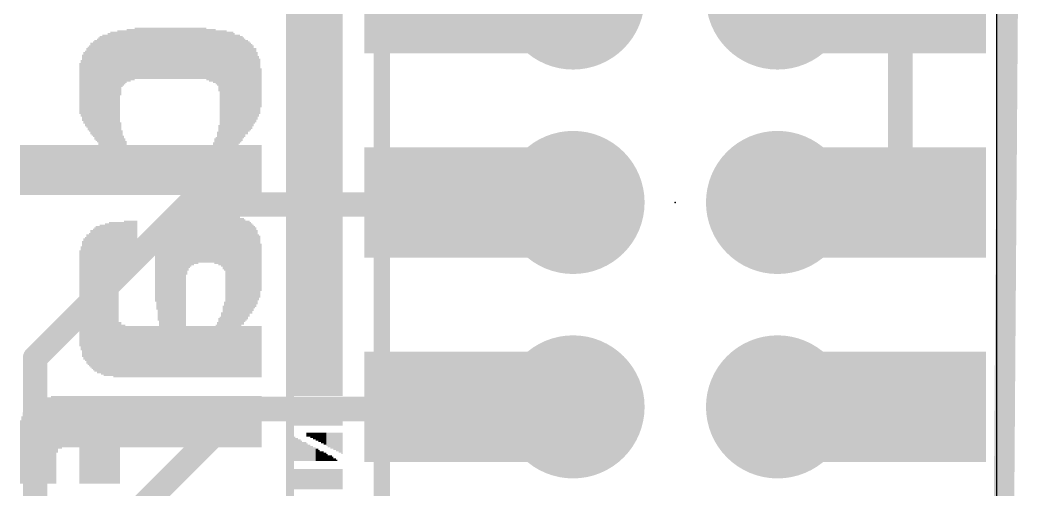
# Model space of a CAD drawing. Extents: x -0.3 to 20.4, y -13.3 to 21.5.
# Drawn here: x 7.94 to 20.4, y 6.87 to 12.71 of the extents above; entities that cross this region are included whole.
import ezdxf

# ---------------------------------------------------------------- set-up
doc = ezdxf.new("R2010")
doc.units = 0
for name, color, linetype in [('1', 12, 'CONTINUOUS'), ('16', 132, 'CONTINUOUS'), ('17', 110, 'CONTINUOUS'), ('20', 53, 'CONTINUOUS'), ('21', 40, 'CONTINUOUS'), ('22', 6, 'CONTINUOUS'), ('23', 53, 'CONTINUOUS'), ('30', 253, 'CONTINUOUS'), ('32', 253, 'CONTINUOUS')]:
    doc.layers.add(name, color=color, linetype=linetype)

# ---------------------------------------------------------------- blocks, each defined once
blk = doc.blocks.new('ROUNDP')
at = {"const_width": 0.5}
blk.add_lwpolyline([(0, -0.25, 1), (0, 0.25, 1), (0, -0.25)], format="xyb", dxfattribs=at)
blk = doc.blocks.new('RECT')
blk.add_solid([(-0.5, -0.5), (0.5, -0.5), (-0.5, 0.5), (0.5, 0.5)])

msp = doc.modelspace()

# ---------------------------------------------------------------- linework, layer by layer
at = {"layer": '1'}
for points, const_width in [([(20.0152, -13.208), (20.2692, 21.3614)], 0.254), ([(14.7828, 10.414), (14.8082, 10.4394)], 0.3048), ([(8.128, 8.509), (10.033, 10.414)], 0.3048), ([(10.033, 10.414), (14.7828, 10.414)], 0.3048), ([(8.128, -5.715), (8.128, 8.509)], 0.3048), ([(9.271, 6.477), (10.668, 7.874)], 0.3048), ([(10.668, 7.874), (14.7828, 7.874)], 0.3048), ([(14.7828, 7.874), (14.8082, 7.8994)], 0.3048)]:
    msp.add_lwpolyline(points, dxfattribs=dict(at, const_width=const_width))
at = {"layer": '1', "const_width": 0.1524}
for points in [[(14.8621, 10.3855, 1), (14.7543, 10.4933)], [(10.033, 10.4902, 1), (10.033, 10.3378)], [(10.0869, 10.3601, 1), (9.9791, 10.4679)], [(14.7289, 10.4679, 1), (14.8367, 10.3601)], [(14.7828, 10.3378, 1), (14.7828, 10.4902)], [(8.2042, 8.509, 1), (8.0518, 8.509)], [(8.0741, 8.5629, 1), (8.1819, 8.4551)], [(10.668, 7.9502, 1), (10.668, 7.7978)], [(10.7219, 7.8201, 1), (10.6141, 7.9279)], [(14.7289, 7.9279, 1), (14.8367, 7.8201)], [(14.8621, 7.8455, 1), (14.7543, 7.9533)], [(14.7828, 7.7978, 1), (14.7828, 7.9502)]]:
    msp.add_lwpolyline(points, format="xyb", dxfattribs=at)
at = {"layer": '16'}
for points, const_width in [([(20.0152, -13.208), (20.2692, 21.3614)], 0.254), ([(18.8722, 10.4394), (18.8722, 12.9794)], 0.3048), ([(13.2842, 10.4394), (14.8082, 10.4394)], 0.3048), ([(18.8722, 10.4394), (17.3482, 10.4394)], 0.3048), ([(14.8082, 7.8994), (13.2842, 7.8994)], 0.3048)]:
    msp.add_lwpolyline(points, dxfattribs=dict(at, const_width=const_width))
at = {"layer": '16', "const_width": 0.1524}
for points in [[(13.2842, 10.5156, 1), (13.2842, 10.3632)], [(14.8082, 10.3632, 1), (14.8082, 10.5156)], [(17.3482, 10.5156, 1), (17.3482, 10.3632)], [(18.8722, 10.3632, 1), (18.8722, 10.5156)], [(18.796, 10.4394, 1), (18.9484, 10.4394)], [(13.2842, 7.9756, 1), (13.2842, 7.8232)], [(14.8082, 7.8232, 1), (14.8082, 7.9756)]]:
    msp.add_lwpolyline(points, format="xyb", dxfattribs=at)
at = {"layer": '20'}
msp.add_line((20.066, 18.542), (20.066, 6.5024), dxfattribs=at)
at = {"layer": '21', "const_width": 0.2032}
msp.add_lwpolyline([(12.433, -10.922), (12.433, 19.078)], dxfattribs=at)
at = {"layer": '23'}
msp.add_point((16.0782, 10.4394), dxfattribs=at)

# ---------------------------------------------------------------- block references
at = {"layer": '16', "xscale": 1.27, "yscale": 2.032, "rotation": 90}
for p in [(13.2842, 12.9794), (18.8722, 12.9794), (13.2842, 10.4394), (18.8722, 10.4394), (13.2842, 7.8994), (18.8722, 7.8994)]:
    msp.add_blockref('RECT', p, dxfattribs=at)
at = {"layer": '17', "xscale": 1.6764, "yscale": 1.6764, "rotation": 270}
for p in [(14.8082, 12.9794), (14.8082, 12.9794), (17.3482, 12.9794), (17.3482, 12.9794), (14.8082, 10.4394), (14.8082, 10.4394), (17.3482, 10.4394), (17.3482, 10.4394), (14.8082, 7.8994), (14.8082, 7.8994), (17.3482, 7.8994), (17.3482, 7.8994)]:
    msp.add_blockref('ROUNDP', p, dxfattribs=at)
at = {"layer": '22', "rotation": 270}
for p, xscale, yscale in [((11.2507, 7.874), 13.998, 0.0168), ((11.2675, 7.874), 13.998, 0.0167), ((11.2842, 7.874), 13.998, 0.0168), ((11.301, 7.874), 13.998, 0.0167), ((11.3177, 7.874), 13.998, 0.0168), ((11.3345, 7.874), 13.998, 0.0168), ((11.3513, 11.4532), 6.8397, 0.0167), ((11.368, 11.4532), 6.8397, 0.0168), ((11.3848, 11.4532), 6.8397, 0.0168), ((11.4016, 11.4532), 6.8397, 0.0167), ((11.4183, 11.4532), 6.8397, 0.0168), ((11.4351, 11.4532), 6.8397, 0.0168), ((11.4519, 11.4532), 6.8397, 0.0167), ((11.4686, 11.4532), 6.8397, 0.0168), ((11.4854, 11.4532), 6.8397, 0.0168), ((11.5022, 11.4532), 6.8397, 0.0167), ((11.5189, 11.4532), 6.8397, 0.0168), ((11.5357, 11.4532), 6.8397, 0.0167), ((11.5524, 11.4532), 6.8397, 0.0168), ((11.5692, 11.4532), 6.8397, 0.0168), ((11.586, 11.4532), 6.8397, 0.0167), ((11.6027, 11.4532), 6.8397, 0.0168), ((11.6195, 11.4532), 6.8397, 0.0168), ((11.6363, 11.4532), 6.8397, 0.0167), ((11.653, 11.4532), 6.8397, 0.0168), ((11.6698, 11.4532), 6.8397, 0.0168), ((11.6866, 11.4532), 6.8397, 0.0167), ((11.7033, 11.4532), 6.8397, 0.0168), ((11.7201, 11.4532), 6.8397, 0.0167), ((11.7368, 11.4532), 6.8397, 0.0168), ((11.7536, 11.4532), 6.8397, 0.0168), ((11.7704, 11.4532), 6.8397, 0.0167), ((11.7871, 11.4532), 6.8397, 0.0168), ((11.8039, 11.4532), 6.8397, 0.0168), ((11.8207, 11.4532), 6.8397, 0.0167), ((11.8374, 11.4532), 6.8397, 0.0168), ((11.8542, 11.4532), 6.8397, 0.0168), ((11.871, 11.4532), 6.8397, 0.0167), ((11.8877, 11.4532), 6.8397, 0.0168), ((11.9045, 11.4532), 6.8397, 0.0168), ((11.9213, 11.4532), 6.8397, 0.0167), ((11.938, 11.4532), 6.8397, 0.0168), ((9.2725, 12.2662), 0.6538, 0.0168), ((9.2893, 12.2662), 0.6538, 0.0168), ((9.3061, 12.2662), 0.6538, 0.0167), ((9.3228, 12.2746), 0.6371, 0.0168), ((9.3396, 12.2746), 0.6371, 0.0168), ((9.3564, 12.2746), 0.6371, 0.0167), ((9.3731, 12.2913), 0.637, 0.0168), ((9.3899, 12.2913), 0.637, 0.0168), ((9.4067, 12.2913), 0.637, 0.0167), ((9.4234, 12.2913), 0.637, 0.0168), ((9.4402, 12.2913), 0.637, 0.0167), ((9.4569, 12.2913), 0.637, 0.0168), ((9.4737, 12.2913), 0.637, 0.0168), ((9.4905, 12.2913), 0.637, 0.0167), ((9.5072, 12.2913), 0.637, 0.0168), ((9.524, 12.2913), 0.637, 0.0168), ((9.5408, 12.2913), 0.637, 0.0167), ((9.5575, 12.2913), 0.637, 0.0168), ((9.5743, 12.2913), 0.637, 0.0168), ((9.5911, 12.2913), 0.637, 0.0167), ((9.6078, 12.2913), 0.637, 0.0168), ((9.6246, 12.2913), 0.637, 0.0167), ((9.6413, 12.2913), 0.637, 0.0168), ((9.6581, 12.2913), 0.637, 0.0168), ((9.6749, 12.2913), 0.637, 0.0167), ((9.6916, 12.2913), 0.637, 0.0168), ((9.7084, 12.2913), 0.637, 0.0168), ((9.7252, 12.2913), 0.637, 0.0167), ((9.7419, 12.2913), 0.637, 0.0168), ((9.7587, 12.2913), 0.637, 0.0168), ((9.7755, 12.2913), 0.637, 0.0167), ((9.7922, 12.2913), 0.637, 0.0168), ((9.809, 12.2913), 0.637, 0.0168), ((9.8258, 12.2913), 0.637, 0.0167), ((9.8425, 12.2913), 0.637, 0.0168), ((9.8593, 12.2913), 0.637, 0.0167), ((9.876, 12.2913), 0.637, 0.0168), ((9.8928, 12.2913), 0.637, 0.0168), ((9.9096, 12.2913), 0.637, 0.0167), ((9.9263, 12.2913), 0.637, 0.0168), ((9.9431, 12.2913), 0.637, 0.0168), ((9.9599, 12.2913), 0.637, 0.0167), ((9.9766, 12.2913), 0.637, 0.0168), ((9.9934, 12.2913), 0.637, 0.0168), ((10.0102, 12.2913), 0.637, 0.0167), ((10.0269, 12.2913), 0.637, 0.0168), ((10.0437, 12.2913), 0.637, 0.0167), ((10.0604, 12.2913), 0.637, 0.0168), ((10.0772, 12.2913), 0.637, 0.0168), ((10.094, 12.2913), 0.637, 0.0167), ((10.1107, 12.2913), 0.637, 0.0168), ((10.1275, 12.2913), 0.637, 0.0168), ((10.1443, 12.2913), 0.637, 0.0167), ((10.161, 12.2913), 0.637, 0.0168), ((10.1778, 12.2913), 0.637, 0.0168), ((10.1946, 12.2913), 0.637, 0.0167), ((10.2113, 12.2913), 0.637, 0.0168), ((10.2281, 12.2913), 0.637, 0.0168), ((10.2449, 12.2913), 0.637, 0.0167), ((10.2616, 12.2746), 0.6371, 0.0168), ((10.2783, 12.2746), 0.6371, 0.0167), ((10.2951, 12.2662), 0.6538, 0.0168), ((10.3119, 12.2662), 0.6538, 0.0168), ((10.3286, 12.2662), 0.6538, 0.0167), ((10.3454, 12.2578), 0.6706, 0.0168), ((10.3622, 12.2578), 0.6706, 0.0168), ((8.8702, 11.8387), 1.2406, 0.0168), ((8.887, 11.8304), 1.2573, 0.0167), ((8.9037, 11.8303), 1.2908, 0.0168), ((8.9205, 11.5118), 1.9614, 0.0168), ((8.9373, 11.5202), 1.9781, 0.0167), ((8.954, 11.5202), 1.9781, 0.0168), ((8.9708, 11.5286), 1.9949, 0.0168), ((8.9876, 11.5286), 1.9949, 0.0167), ((9.0043, 11.5286), 1.9949, 0.0168), ((9.0211, 11.5286), 1.9949, 0.0167), ((9.0378, 11.537), 2.0117, 0.0168), ((9.0546, 11.537), 2.0117, 0.0168), ((9.0714, 11.5453), 2.0284, 0.0167), ((9.0881, 11.5453), 2.0284, 0.0168), ((9.1049, 11.5453), 2.0284, 0.0168), ((9.1217, 11.5453), 2.0284, 0.0167), ((9.1384, 11.5453), 2.0284, 0.0168), ((9.1552, 11.5537), 2.0452, 0.0168), ((9.172, 11.5537), 2.0452, 0.0167), ((9.1887, 12.174), 0.8047, 0.0168), ((9.2055, 12.2243), 0.7041, 0.0167), ((9.2222, 12.2327), 0.6873, 0.0168), ((9.239, 12.241), 0.6706, 0.0168), ((9.2558, 12.2494), 0.6538, 0.0167), ((10.3789, 12.241), 0.6706, 0.0167), ((10.3957, 12.2327), 0.6873, 0.0168), ((10.4125, 12.1991), 0.7544, 0.0168), ((10.4292, 11.5537), 2.0452, 0.0167), ((10.446, 11.5537), 2.0452, 0.0168), ((10.4627, 11.5537), 2.0452, 0.0167), ((10.4795, 11.5537), 2.0452, 0.0168), ((10.4963, 11.5537), 2.0452, 0.0168), ((10.513, 11.5453), 2.0284, 0.0167), ((10.5298, 11.5453), 2.0284, 0.0168), ((10.5466, 11.5453), 2.0284, 0.0168), ((10.5633, 11.5453), 2.0284, 0.0167), ((10.5801, 11.5453), 2.0284, 0.0168), ((10.5969, 11.537), 2.0117, 0.0168), ((10.6136, 11.5286), 1.9949, 0.0167), ((10.6304, 11.5286), 1.9949, 0.0168), ((10.6472, 11.5286), 1.9949, 0.0168), ((10.6639, 11.8471), 1.3579, 0.0167), ((10.6807, 11.8471), 1.3243, 0.0168), ((10.6974, 11.8555), 1.3075, 0.0167), ((10.7142, 11.8639), 1.2573, 0.0168), ((10.731, 11.8638), 1.2238, 0.0168), ((10.7477, 11.8723), 1.1735, 0.0167), ((10.7645, 11.8723), 1.1735, 0.0168), ((8.7696, 11.8639), 0.9891, 0.0168), ((8.7864, 11.8555), 1.0393, 0.0167), ((8.8031, 11.8555), 1.0729, 0.0168), ((8.8199, 11.8555), 1.1399, 0.0168), ((8.8367, 11.8471), 1.1567, 0.0167), ((8.8534, 11.8471), 1.1903, 0.0168), ((10.7813, 11.8806), 1.1232, 0.0168), ((10.798, 11.8806), 1.0896, 0.0167), ((10.8148, 11.8806), 1.0562, 0.0168), ((10.8316, 11.889), 1.0058, 0.0168), ((10.8483, 11.889), 0.9388, 0.0167), ((10.8651, 11.8974), 0.9221, 0.0168), ((8.7026, 11.8555), 0.7041, 0.0167), ((8.7193, 11.8638), 0.8214, 0.0168), ((8.7361, 11.8639), 0.8885, 0.0168), ((8.7529, 11.8555), 0.9387, 0.0167), ((10.8819, 11.889), 0.8382, 0.0167), ((10.8986, 11.8806), 0.7544, 0.0168), ((10.9154, 11.8806), 0.6874, 0.0168), ((8.6858, 11.8555), 0.6371, 0.0168), ((10.9322, 11.8639), 0.4861, 0.0167), ((9.1887, 10.9837), 0.9052, 0.0168), ((9.2055, 10.9335), 0.8047, 0.0167), ((10.4125, 10.967), 0.8717, 0.0168), ((9.2222, 10.8999), 0.7376, 0.0168), ((9.239, 10.8832), 0.7041, 0.0168), ((10.3622, 10.8832), 0.7041, 0.0168), ((10.3789, 10.8915), 0.7208, 0.0167), ((10.3957, 10.9251), 0.7879, 0.0168), ((7.9482, 10.8413), 0.6203, 0.0167), ((7.9649, 10.8413), 0.6203, 0.0168), ((7.9817, 10.8413), 0.6203, 0.0168), ((7.9985, 10.8413), 0.6203, 0.0167), ((8.0152, 10.8413), 0.6203, 0.0168), ((8.032, 10.8413), 0.6203, 0.0168), ((8.0488, 10.8413), 0.6203, 0.0167), ((8.0655, 10.8413), 0.6203, 0.0168), ((8.0823, 10.8413), 0.6203, 0.0168), ((8.0991, 10.8413), 0.6203, 0.0167), ((8.1158, 10.8413), 0.6203, 0.0168), ((8.1326, 10.8413), 0.6203, 0.0168), ((8.1494, 10.8413), 0.6203, 0.0167), ((8.1661, 10.8413), 0.6203, 0.0168), ((8.1829, 10.8413), 0.6203, 0.0167), ((8.1996, 10.8413), 0.6203, 0.0168), ((8.2164, 10.8413), 0.6203, 0.0168), ((8.2332, 10.8413), 0.6203, 0.0167), ((8.2499, 10.8413), 0.6203, 0.0168), ((8.2667, 10.8413), 0.6203, 0.0168), ((8.2835, 10.8413), 0.6203, 0.0167), ((8.3002, 10.8413), 0.6203, 0.0168), ((8.317, 10.8413), 0.6203, 0.0168), ((8.3338, 10.8413), 0.6203, 0.0167), ((8.3505, 10.8413), 0.6203, 0.0168), ((8.3673, 10.8413), 0.6203, 0.0167), ((8.384, 10.8413), 0.6203, 0.0168), ((8.4008, 10.8413), 0.6203, 0.0168), ((8.4176, 10.8413), 0.6203, 0.0167), ((8.4343, 10.8413), 0.6203, 0.0168), ((8.4511, 10.8413), 0.6203, 0.0168), ((8.4679, 10.8413), 0.6203, 0.0167), ((8.4846, 10.8413), 0.6203, 0.0168), ((8.5014, 10.8413), 0.6203, 0.0168), ((8.5182, 10.8413), 0.6203, 0.0167), ((8.5349, 10.8413), 0.6203, 0.0168), ((8.5517, 10.8413), 0.6203, 0.0168), ((8.5685, 10.8413), 0.6203, 0.0167), ((8.5852, 10.8413), 0.6203, 0.0168), ((8.602, 10.8413), 0.6203, 0.0167), ((8.6187, 10.8413), 0.6203, 0.0168), ((8.6355, 10.8413), 0.6203, 0.0168), ((8.6523, 10.8413), 0.6203, 0.0167), ((8.669, 10.8413), 0.6203, 0.0168), ((8.6858, 10.8413), 0.6203, 0.0168), ((8.7026, 10.8413), 0.6203, 0.0167), ((8.7193, 10.8413), 0.6203, 0.0168), ((8.7361, 10.8413), 0.6203, 0.0168), ((8.7529, 10.8413), 0.6203, 0.0167), ((8.7696, 10.8413), 0.6203, 0.0168), ((8.7864, 10.8413), 0.6203, 0.0167), ((8.8031, 10.8413), 0.6203, 0.0168), ((8.8199, 10.8413), 0.6203, 0.0168), ((8.8367, 10.8413), 0.6203, 0.0167), ((8.8534, 10.8413), 0.6203, 0.0168), ((8.8702, 10.8413), 0.6203, 0.0168), ((8.887, 10.8413), 0.6203, 0.0167), ((8.9037, 10.8413), 0.6203, 0.0168), ((9.2558, 10.8664), 0.6706, 0.0167), ((9.2725, 10.8413), 0.6203, 0.0168), ((9.2893, 10.8413), 0.6203, 0.0168), ((9.3061, 10.8413), 0.6203, 0.0167), ((9.3228, 10.8413), 0.6203, 0.0168), ((9.3396, 10.8413), 0.6203, 0.0168), ((9.3564, 10.8413), 0.6203, 0.0167), ((9.3731, 10.8413), 0.6203, 0.0168), ((9.3899, 10.8413), 0.6203, 0.0168), ((9.4067, 10.8413), 0.6203, 0.0167), ((9.4234, 10.8413), 0.6203, 0.0168), ((9.4402, 10.8413), 0.6203, 0.0167), ((9.4569, 10.8413), 0.6203, 0.0168), ((9.4737, 10.8413), 0.6203, 0.0168), ((9.4905, 10.8413), 0.6203, 0.0167), ((9.5072, 10.8413), 0.6203, 0.0168), ((9.524, 10.8413), 0.6203, 0.0168), ((9.5408, 10.8413), 0.6203, 0.0167), ((9.5575, 10.8413), 0.6203, 0.0168), ((9.5743, 10.8413), 0.6203, 0.0168), ((9.5911, 10.8413), 0.6203, 0.0167), ((9.6078, 10.8413), 0.6203, 0.0168), ((9.6246, 10.8413), 0.6203, 0.0167), ((9.6413, 10.8413), 0.6203, 0.0168), ((9.6581, 10.8413), 0.6203, 0.0168), ((9.6749, 10.8413), 0.6203, 0.0167), ((9.6916, 10.8413), 0.6203, 0.0168), ((9.7084, 10.8413), 0.6203, 0.0168), ((9.7252, 10.8413), 0.6203, 0.0167), ((9.7419, 10.8413), 0.6203, 0.0168), ((9.7587, 10.8413), 0.6203, 0.0168), ((9.7755, 10.8413), 0.6203, 0.0167), ((9.7922, 10.8413), 0.6203, 0.0168), ((9.809, 10.8413), 0.6203, 0.0168), ((9.8258, 10.8413), 0.6203, 0.0167), ((9.8425, 10.8413), 0.6203, 0.0168), ((9.8593, 10.8413), 0.6203, 0.0167), ((9.876, 10.8413), 0.6203, 0.0168), ((9.8928, 10.8413), 0.6203, 0.0168), ((9.9096, 10.8413), 0.6203, 0.0167), ((9.9263, 10.8413), 0.6203, 0.0168), ((9.9431, 10.8413), 0.6203, 0.0168), ((9.9599, 10.8413), 0.6203, 0.0167), ((9.9766, 10.8413), 0.6203, 0.0168), ((9.9934, 10.8413), 0.6203, 0.0168), ((10.0102, 10.8413), 0.6203, 0.0167), ((10.0269, 10.8413), 0.6203, 0.0168), ((10.0437, 10.8413), 0.6203, 0.0167), ((10.0604, 10.8413), 0.6203, 0.0168), ((10.0772, 10.8413), 0.6203, 0.0168), ((10.094, 10.8413), 0.6203, 0.0167), ((10.1107, 10.8413), 0.6203, 0.0168), ((10.1275, 10.8413), 0.6203, 0.0168), ((10.1443, 10.8413), 0.6203, 0.0167), ((10.161, 10.8413), 0.6203, 0.0168), ((10.1778, 10.8413), 0.6203, 0.0168), ((10.1946, 10.8413), 0.6203, 0.0167), ((10.2113, 10.8413), 0.6203, 0.0168), ((10.2281, 10.8413), 0.6203, 0.0168), ((10.2449, 10.8413), 0.6203, 0.0167), ((10.2616, 10.8413), 0.6203, 0.0168), ((10.2783, 10.8413), 0.6203, 0.0167), ((10.2951, 10.8413), 0.6203, 0.0168), ((10.3119, 10.8413), 0.6203, 0.0168), ((10.3286, 10.8413), 0.6203, 0.0167), ((10.3454, 10.858), 0.6538, 0.0168), ((10.6639, 10.8413), 0.6203, 0.0167), ((10.6807, 10.8413), 0.6203, 0.0168), ((10.6974, 10.8413), 0.6203, 0.0167), ((10.7142, 10.8413), 0.6203, 0.0168), ((10.731, 10.8413), 0.6203, 0.0168), ((10.7477, 10.8413), 0.6203, 0.0167), ((10.7645, 10.8413), 0.6203, 0.0168), ((10.7813, 10.8413), 0.6203, 0.0168), ((10.798, 10.8413), 0.6203, 0.0167), ((10.8148, 10.8413), 0.6203, 0.0168), ((10.8316, 10.8413), 0.6203, 0.0168), ((10.8483, 10.8413), 0.6203, 0.0167), ((10.8651, 10.8413), 0.6203, 0.0168), ((10.8819, 10.8413), 0.6203, 0.0167), ((10.8986, 10.8413), 0.6203, 0.0168), ((10.9154, 10.8413), 0.6203, 0.0168), ((10.9322, 10.8413), 0.6203, 0.0167), ((9.8593, 9.2486), 1.9613, 0.0167), ((9.876, 9.2486), 1.9613, 0.0168), ((9.8928, 9.257), 1.9781, 0.0168), ((9.9096, 9.257), 1.9781, 0.0167), ((9.9263, 9.257), 1.9781, 0.0168), ((9.9431, 9.2655), 1.9949, 0.0168), ((9.9599, 9.2655), 1.9949, 0.0167), ((9.9766, 9.2655), 1.9949, 0.0168), ((9.9934, 9.2655), 1.9949, 0.0168), ((10.0102, 9.9108), 0.7376, 0.0167), ((10.0269, 9.936), 0.6873, 0.0168), ((10.0437, 9.9527), 0.6538, 0.0167), ((10.0604, 9.9611), 0.637, 0.0168), ((10.0772, 9.9779), 0.637, 0.0168), ((10.094, 9.9779), 0.637, 0.0167), ((10.1107, 9.9863), 0.6203, 0.0168), ((10.1275, 9.9863), 0.6203, 0.0168), ((10.1443, 9.9863), 0.6203, 0.0167), ((10.161, 9.9947), 0.6035, 0.0168), ((10.1778, 9.9947), 0.6035, 0.0168), ((10.1946, 9.9947), 0.6035, 0.0167), ((10.2113, 9.9947), 0.6035, 0.0168), ((10.2281, 9.9947), 0.6035, 0.0168), ((10.2449, 9.9947), 0.6035, 0.0167), ((10.2616, 9.9947), 0.6035, 0.0168), ((10.2783, 9.9947), 0.6035, 0.0167), ((10.2951, 9.9947), 0.6035, 0.0168), ((10.3119, 9.9947), 0.6035, 0.0168), ((10.3286, 9.9947), 0.6035, 0.0167), ((10.3454, 9.9947), 0.6035, 0.0168), ((10.3622, 9.9863), 0.6203, 0.0168), ((10.3789, 9.9863), 0.6203, 0.0167), ((10.3957, 9.9863), 0.6203, 0.0168), ((10.4125, 9.9779), 0.637, 0.0168), ((10.4292, 9.9779), 0.637, 0.0167), ((10.446, 9.9695), 0.6538, 0.0168), ((10.4627, 9.9527), 0.6873, 0.0167), ((10.4795, 9.9444), 0.7041, 0.0168), ((10.4963, 9.2822), 2.0284, 0.0168), ((10.513, 9.2822), 2.0284, 0.0167), ((10.5298, 9.2822), 2.0284, 0.0168), ((10.5466, 9.2738), 2.0116, 0.0168), ((10.5633, 9.2738), 2.0116, 0.0167), ((10.5801, 9.2738), 2.0116, 0.0168), ((10.5969, 9.2738), 2.0116, 0.0168), ((10.6136, 9.2655), 1.9949, 0.0167), ((10.6304, 9.2655), 1.9949, 0.0168), ((10.6472, 9.2655), 1.9949, 0.0168), ((10.6639, 9.2655), 1.9949, 0.0167), ((10.6807, 9.257), 1.9781, 0.0168), ((10.6974, 9.5839), 1.3244, 0.0167), ((10.7142, 9.5839), 1.3244, 0.0168), ((10.731, 9.5923), 1.274, 0.0168), ((8.8199, 9.2402), 1.7099, 0.0168), ((8.8367, 9.2318), 1.7267, 0.0167), ((8.8534, 9.2319), 1.7602, 0.0168), ((8.8702, 9.2319), 1.7938, 0.0168), ((8.887, 9.2402), 1.8105, 0.0167), ((8.9037, 9.2318), 1.8273, 0.0168), ((8.9205, 9.2318), 1.8273, 0.0168), ((8.9373, 9.2402), 1.8441, 0.0167), ((8.954, 9.2319), 1.8608, 0.0168), ((8.9708, 9.2319), 1.8608, 0.0168), ((8.9876, 9.2235), 1.8776, 0.0167), ((9.0043, 9.2318), 1.8943, 0.0168), ((9.0211, 9.2318), 1.8943, 0.0167), ((9.0378, 9.2318), 1.8943, 0.0168), ((9.0546, 9.2402), 1.9111, 0.0168), ((9.0714, 9.2402), 1.9111, 0.0167), ((9.0881, 9.2402), 1.9111, 0.0168), ((9.1049, 9.2319), 1.9278, 0.0168), ((9.1217, 9.2319), 1.9278, 0.0167), ((9.1384, 9.2319), 1.9278, 0.0168), ((9.1552, 9.2319), 1.9278, 0.0168), ((9.172, 9.8689), 0.6538, 0.0167), ((9.1887, 9.8773), 0.637, 0.0168), ((9.2055, 9.8857), 0.6203, 0.0167), ((9.2222, 9.8941), 0.6035, 0.0168), ((9.239, 9.9024), 0.6203, 0.0168), ((9.2558, 9.9024), 0.6203, 0.0167), ((9.2725, 9.9024), 0.6203, 0.0168), ((9.2893, 9.9024), 0.6203, 0.0168), ((9.3061, 9.9108), 0.6035, 0.0167), ((9.3228, 9.9108), 0.6035, 0.0168), ((9.3396, 9.9108), 0.6035, 0.0168), ((9.3564, 9.9108), 0.6035, 0.0167), ((9.3731, 9.9108), 0.6035, 0.0168), ((9.3899, 9.9108), 0.6035, 0.0168), ((9.7084, 9.1816), 1.8272, 0.0168), ((9.7252, 9.19), 1.844, 0.0167), ((9.7419, 9.2068), 1.8775, 0.0168), ((9.7587, 9.2152), 1.8943, 0.0168), ((9.7755, 9.2152), 1.8943, 0.0167), ((9.7922, 9.2235), 1.911, 0.0168), ((9.809, 9.2319), 1.9278, 0.0168), ((9.8258, 9.2403), 1.9446, 0.0167), ((9.8425, 9.2403), 1.9446, 0.0168), ((10.7477, 9.5923), 1.2406, 0.0167), ((10.7645, 9.6007), 1.2238, 0.0168), ((10.7813, 9.6174), 1.1903, 0.0168), ((10.798, 9.6258), 1.1399, 0.0167), ((10.8148, 9.6174), 1.1231, 0.0168), ((10.8316, 9.6258), 1.0729, 0.0168), ((10.8483, 9.6342), 1.0226, 0.0167), ((10.8651, 9.6342), 0.9891, 0.0168), ((10.8819, 9.6342), 0.922, 0.0167), ((8.7361, 9.2402), 1.5087, 0.0168), ((8.7529, 9.2402), 1.5423, 0.0167), ((8.7696, 9.2402), 1.6093, 0.0168), ((8.7864, 9.2318), 1.6261, 0.0167), ((8.8031, 9.2319), 1.6596, 0.0168), ((9.6581, 9.4833), 1.0226, 0.0168), ((9.6749, 9.1565), 1.7769, 0.0167), ((9.6916, 9.1649), 1.7937, 0.0168), ((10.8986, 9.6342), 0.8214, 0.0168), ((10.9154, 9.6426), 0.7712, 0.0168), ((8.6858, 9.2486), 1.1903, 0.0168), ((8.7026, 9.2486), 1.2909, 0.0167), ((8.7193, 9.2402), 1.4417, 0.0168), ((9.6246, 9.5252), 0.6371, 0.0167), ((9.6413, 9.5085), 0.8046, 0.0168), ((10.9322, 9.6342), 0.5868, 0.0167), ((10.4627, 8.7122), 0.8884, 0.0167), ((10.4795, 8.7374), 0.9387, 0.0168), ((10.4125, 8.6368), 0.7376, 0.0168), ((10.4292, 8.6452), 0.7543, 0.0167), ((10.446, 8.6703), 0.8046, 0.0168), ((9.172, 8.6117), 0.6873, 0.0167), ((9.1887, 8.6117), 0.6873, 0.0168), ((9.2055, 8.5949), 0.6537, 0.0167), ((9.2222, 8.5949), 0.6537, 0.0168), ((9.239, 8.5949), 0.6537, 0.0168), ((9.2558, 8.5865), 0.637, 0.0167), ((9.2725, 8.5865), 0.637, 0.0168), ((9.2893, 8.5865), 0.637, 0.0168), ((9.3061, 8.5865), 0.637, 0.0167), ((9.3228, 8.5865), 0.637, 0.0168), ((9.3396, 8.5865), 0.637, 0.0168), ((9.3564, 8.5865), 0.637, 0.0167), ((9.3731, 8.5865), 0.637, 0.0168), ((9.3899, 8.5865), 0.637, 0.0168), ((9.4067, 8.5865), 0.637, 0.0167), ((9.4234, 8.5865), 0.637, 0.0168), ((9.4402, 8.5865), 0.637, 0.0167), ((9.4569, 8.5865), 0.637, 0.0168), ((9.4737, 8.5865), 0.637, 0.0168), ((9.4905, 8.5865), 0.637, 0.0167), ((9.5072, 8.5865), 0.637, 0.0168), ((9.524, 8.5865), 0.637, 0.0168), ((9.5408, 8.5865), 0.637, 0.0167), ((9.5575, 8.5865), 0.637, 0.0168), ((9.5743, 8.5865), 0.637, 0.0168), ((9.5911, 8.5865), 0.637, 0.0167), ((9.6078, 8.5865), 0.637, 0.0168), ((9.6246, 8.5865), 0.637, 0.0167), ((9.6413, 8.5865), 0.637, 0.0168), ((9.6581, 8.5865), 0.637, 0.0168), ((10.0102, 8.5865), 0.637, 0.0167), ((10.0269, 8.5865), 0.637, 0.0168), ((10.0437, 8.5865), 0.637, 0.0167), ((10.0604, 8.5865), 0.637, 0.0168), ((10.0772, 8.5865), 0.637, 0.0168), ((10.094, 8.5865), 0.637, 0.0167), ((10.1107, 8.5865), 0.637, 0.0168), ((10.1275, 8.5865), 0.637, 0.0168), ((10.1443, 8.5865), 0.637, 0.0167), ((10.161, 8.5865), 0.637, 0.0168), ((10.1778, 8.5865), 0.637, 0.0168), ((10.1946, 8.5865), 0.637, 0.0167), ((10.2113, 8.5865), 0.637, 0.0168), ((10.2281, 8.5865), 0.637, 0.0168), ((10.2449, 8.5865), 0.637, 0.0167), ((10.2616, 8.5865), 0.637, 0.0168), ((10.2783, 8.5865), 0.637, 0.0167), ((10.2951, 8.5865), 0.637, 0.0168), ((10.3119, 8.5865), 0.637, 0.0168), ((10.3286, 8.5865), 0.637, 0.0167), ((10.3454, 8.5865), 0.637, 0.0168), ((10.3622, 8.5865), 0.637, 0.0168), ((10.3789, 8.5949), 0.6537, 0.0167), ((10.3957, 8.6117), 0.6873, 0.0168), ((10.6974, 8.5865), 0.637, 0.0167), ((10.7142, 8.5865), 0.637, 0.0168), ((10.731, 8.5865), 0.637, 0.0168), ((10.7477, 8.5865), 0.637, 0.0167), ((10.7645, 8.5865), 0.637, 0.0168), ((10.7813, 8.5865), 0.637, 0.0168), ((10.798, 8.5865), 0.637, 0.0167), ((10.8148, 8.5865), 0.637, 0.0168), ((10.8316, 8.5865), 0.637, 0.0168), ((10.8483, 8.5865), 0.637, 0.0167), ((10.8651, 8.5865), 0.637, 0.0168), ((10.8819, 8.5865), 0.637, 0.0167), ((10.8986, 8.5865), 0.637, 0.0168), ((10.9154, 8.5865), 0.637, 0.0168), ((10.9322, 8.5865), 0.637, 0.0167), ((8.1494, 7.4633), 1.0394, 0.0167), ((8.1661, 7.4633), 1.0394, 0.0168), ((8.1829, 7.4633), 1.0394, 0.0167), ((8.1996, 7.4717), 1.0561, 0.0168), ((8.2164, 7.4717), 1.0561, 0.0168), ((8.2332, 7.4801), 1.0729, 0.0167), ((8.2499, 7.4801), 1.0729, 0.0168), ((8.2667, 7.4801), 1.0729, 0.0168), ((8.2835, 7.4801), 1.0729, 0.0167), ((8.3002, 7.4801), 1.0729, 0.0168), ((8.317, 7.4801), 1.0729, 0.0168), ((8.3338, 7.4885), 1.0897, 0.0167), ((8.3505, 7.4885), 1.0897, 0.0168), ((8.3673, 7.4885), 1.0897, 0.0167), ((8.384, 7.4885), 1.0897, 0.0168), ((8.4008, 7.6813), 0.7041, 0.0168), ((8.4176, 7.7064), 0.6538, 0.0167), ((8.4343, 7.7064), 0.6538, 0.0168), ((8.4511, 7.7064), 0.6538, 0.0168), ((8.4679, 7.7148), 0.6371, 0.0167), ((8.4846, 7.7148), 0.6371, 0.0168), ((8.5014, 7.7148), 0.6371, 0.0168), ((8.5182, 7.7148), 0.6371, 0.0167), ((8.5349, 7.7148), 0.6371, 0.0168), ((8.5517, 7.7148), 0.6371, 0.0168), ((8.5685, 7.7148), 0.6371, 0.0167), ((8.5852, 7.7148), 0.6371, 0.0168), ((8.602, 7.7148), 0.6371, 0.0167), ((8.6187, 7.7148), 0.6371, 0.0168), ((8.6355, 7.7148), 0.6371, 0.0168), ((8.6523, 7.7148), 0.6371, 0.0167), ((8.669, 7.7148), 0.6371, 0.0168), ((8.6858, 7.4885), 1.0897, 0.0168), ((8.7026, 7.4885), 1.0897, 0.0167), ((8.7193, 7.4885), 1.0897, 0.0168), ((8.7361, 7.4885), 1.0897, 0.0168), ((8.7529, 7.4885), 1.0897, 0.0167), ((8.7696, 7.4885), 1.0897, 0.0168), ((8.7864, 7.4885), 1.0897, 0.0167), ((8.8031, 7.4885), 1.0897, 0.0168), ((8.8199, 7.4885), 1.0897, 0.0168), ((8.8367, 7.4885), 1.0897, 0.0167), ((8.8534, 7.4885), 1.0897, 0.0168), ((8.8702, 7.4885), 1.0897, 0.0168), ((8.887, 7.4885), 1.0897, 0.0167), ((8.9037, 7.4885), 1.0897, 0.0168), ((8.9205, 7.4885), 1.0897, 0.0168), ((8.9373, 7.4885), 1.0897, 0.0167), ((8.954, 7.4885), 1.0897, 0.0168), ((8.9708, 7.4885), 1.0897, 0.0168), ((8.9876, 7.4885), 1.0897, 0.0167), ((9.0043, 7.4885), 1.0897, 0.0168), ((9.0211, 7.4885), 1.0897, 0.0167), ((9.0378, 7.4885), 1.0897, 0.0168), ((9.0546, 7.4885), 1.0897, 0.0168), ((9.0714, 7.4885), 1.0897, 0.0167), ((9.0881, 7.4885), 1.0897, 0.0168), ((9.1049, 7.4885), 1.0897, 0.0168), ((9.1217, 7.4885), 1.0897, 0.0167), ((9.1384, 7.4885), 1.0897, 0.0168), ((9.1552, 7.4885), 1.0897, 0.0168), ((9.172, 7.4885), 1.0897, 0.0167), ((9.1887, 7.7148), 0.6371, 0.0168), ((9.2055, 7.7148), 0.6371, 0.0167), ((9.2222, 7.7148), 0.6371, 0.0168), ((9.239, 7.7148), 0.6371, 0.0168), ((9.2558, 7.7148), 0.6371, 0.0167), ((9.2725, 7.7148), 0.6371, 0.0168), ((9.2893, 7.7148), 0.6371, 0.0168), ((9.3061, 7.7148), 0.6371, 0.0167), ((9.3228, 7.7148), 0.6371, 0.0168), ((9.3396, 7.7148), 0.6371, 0.0168), ((9.3564, 7.7148), 0.6371, 0.0167), ((9.3731, 7.7148), 0.6371, 0.0168), ((9.3899, 7.7148), 0.6371, 0.0168), ((9.4067, 7.7148), 0.6371, 0.0167), ((9.4234, 7.7148), 0.6371, 0.0168), ((9.4402, 7.7148), 0.6371, 0.0167), ((9.4569, 7.7148), 0.6371, 0.0168), ((9.4737, 7.7148), 0.6371, 0.0168), ((9.4905, 7.7148), 0.6371, 0.0167), ((9.5072, 7.7148), 0.6371, 0.0168), ((9.524, 7.7148), 0.6371, 0.0168), ((9.5408, 7.7148), 0.6371, 0.0167), ((9.5575, 7.7148), 0.6371, 0.0168), ((9.5743, 7.7148), 0.6371, 0.0168), ((9.5911, 7.7148), 0.6371, 0.0167), ((9.6078, 7.7148), 0.6371, 0.0168), ((9.6246, 7.7148), 0.6371, 0.0167), ((9.6413, 7.7148), 0.6371, 0.0168), ((9.6581, 7.7148), 0.6371, 0.0168), ((9.6749, 7.7148), 0.6371, 0.0167), ((9.6916, 7.7148), 0.6371, 0.0168), ((9.7084, 7.7148), 0.6371, 0.0168), ((9.7252, 7.7148), 0.6371, 0.0167), ((9.7419, 7.7148), 0.6371, 0.0168), ((9.7587, 7.7148), 0.6371, 0.0168), ((9.7755, 7.7148), 0.6371, 0.0167), ((9.7922, 7.7148), 0.6371, 0.0168), ((9.809, 7.7148), 0.6371, 0.0168), ((9.8258, 7.7148), 0.6371, 0.0167), ((9.8425, 7.7148), 0.6371, 0.0168), ((9.8593, 7.7148), 0.6371, 0.0167), ((9.876, 7.7148), 0.6371, 0.0168), ((9.8928, 7.7148), 0.6371, 0.0168), ((9.9096, 7.7148), 0.6371, 0.0167), ((9.9263, 7.7148), 0.6371, 0.0168), ((9.9431, 7.7148), 0.6371, 0.0168), ((9.9599, 7.7148), 0.6371, 0.0167), ((9.9766, 7.7148), 0.6371, 0.0168), ((9.9934, 7.7148), 0.6371, 0.0168), ((10.0102, 7.7148), 0.6371, 0.0167), ((10.0269, 7.7148), 0.6371, 0.0168), ((10.0437, 7.7148), 0.6371, 0.0167), ((10.0604, 7.7148), 0.6371, 0.0168), ((10.0772, 7.7148), 0.6371, 0.0168), ((10.094, 7.7148), 0.6371, 0.0167), ((10.1107, 7.7148), 0.6371, 0.0168), ((10.1275, 7.7148), 0.6371, 0.0168), ((10.1443, 7.7148), 0.6371, 0.0167), ((10.161, 7.7148), 0.6371, 0.0168), ((10.1778, 7.7148), 0.6371, 0.0168), ((10.1946, 7.7148), 0.6371, 0.0167), ((10.2113, 7.7148), 0.6371, 0.0168), ((10.2281, 7.7148), 0.6371, 0.0168), ((10.2449, 7.7148), 0.6371, 0.0167), ((10.2616, 7.7148), 0.6371, 0.0168), ((10.2783, 7.7148), 0.6371, 0.0167), ((10.2951, 7.7148), 0.6371, 0.0168), ((10.3119, 7.7148), 0.6371, 0.0168), ((10.3286, 7.7148), 0.6371, 0.0167), ((10.3454, 7.7148), 0.6371, 0.0168), ((10.3622, 7.7148), 0.6371, 0.0168), ((10.3789, 7.7148), 0.6371, 0.0167), ((10.3957, 7.7148), 0.6371, 0.0168), ((10.4125, 7.7148), 0.6371, 0.0168), ((10.4292, 7.7148), 0.6371, 0.0167), ((10.446, 7.7148), 0.6371, 0.0168), ((10.4627, 7.7148), 0.6371, 0.0167), ((10.4795, 7.7148), 0.6371, 0.0168), ((10.4963, 7.7148), 0.6371, 0.0168), ((10.513, 7.7148), 0.6371, 0.0167), ((10.5298, 7.7148), 0.6371, 0.0168), ((10.5466, 7.7148), 0.6371, 0.0168), ((10.5633, 7.7148), 0.6371, 0.0167), ((10.5801, 7.7148), 0.6371, 0.0168), ((10.5969, 7.7148), 0.6371, 0.0168), ((10.6136, 7.7148), 0.6371, 0.0167), ((10.6304, 7.7148), 0.6371, 0.0168), ((10.6472, 7.7148), 0.6371, 0.0168), ((10.6639, 7.7148), 0.6371, 0.0167), ((10.6807, 7.7148), 0.6371, 0.0168), ((10.6974, 7.7148), 0.6371, 0.0167), ((10.7142, 7.7148), 0.6371, 0.0168), ((10.731, 7.7148), 0.6371, 0.0168), ((10.7477, 7.7148), 0.6371, 0.0167), ((10.7645, 7.7148), 0.6371, 0.0168), ((10.7813, 7.7148), 0.6371, 0.0168), ((10.798, 7.7148), 0.6371, 0.0167), ((10.8148, 7.7148), 0.6371, 0.0168), ((10.8316, 7.7148), 0.6371, 0.0168), ((10.8483, 7.7148), 0.6371, 0.0167), ((10.8651, 7.7148), 0.6371, 0.0168), ((10.8819, 7.7148), 0.6371, 0.0167), ((10.8986, 7.7148), 0.6371, 0.0168), ((10.9154, 7.7148), 0.6371, 0.0168), ((10.9322, 7.7148), 0.6371, 0.0167), ((8.0152, 7.4046), 0.922, 0.0168), ((8.032, 7.413), 0.9388, 0.0168), ((8.0488, 7.4214), 0.9555, 0.0167), ((8.0655, 7.4298), 0.9723, 0.0168), ((8.0823, 7.4382), 0.9891, 0.0168), ((8.0991, 7.4465), 1.0058, 0.0167), ((8.1158, 7.4549), 1.0226, 0.0168), ((8.1326, 7.4549), 1.0226, 0.0168), ((11.3513, 7.7986), 0.2683, 0.0167), ((11.368, 7.7986), 0.2683, 0.0168), ((11.3848, 7.7986), 0.2683, 0.0168), ((11.4016, 7.7986), 0.2683, 0.0167), ((11.4183, 7.7986), 0.2683, 0.0168), ((11.4351, 7.7986), 0.2683, 0.0168), ((11.4519, 7.7986), 0.2683, 0.0167), ((11.4686, 7.7986), 0.2683, 0.0168), ((11.4854, 7.7986), 0.2683, 0.0168), ((11.5022, 7.7986), 0.2683, 0.0167), ((11.5189, 7.7986), 0.2683, 0.0168), ((11.5357, 7.7986), 0.2683, 0.0167), ((11.5524, 7.7986), 0.2683, 0.0168), ((11.5692, 7.7986), 0.2683, 0.0168), ((11.586, 7.7986), 0.2683, 0.0167), ((11.6027, 7.7986), 0.2683, 0.0168), ((11.6195, 7.7986), 0.2683, 0.0168), ((11.6363, 7.7986), 0.2683, 0.0167), ((11.653, 7.7986), 0.2683, 0.0168), ((11.6698, 7.7986), 0.2683, 0.0168), ((11.6866, 7.7986), 0.2683, 0.0167), ((11.7033, 7.7986), 0.2683, 0.0168), ((11.7201, 7.7986), 0.2683, 0.0167), ((11.7368, 7.7986), 0.2683, 0.0168), ((11.7536, 7.7986), 0.2683, 0.0168), ((11.7704, 7.7986), 0.2683, 0.0167), ((11.7871, 7.7986), 0.2683, 0.0168), ((11.8039, 7.7986), 0.2683, 0.0168), ((11.8207, 7.7986), 0.2683, 0.0167), ((11.8374, 7.7986), 0.2683, 0.0168), ((11.8542, 7.7986), 0.2683, 0.0168), ((11.871, 7.7986), 0.2683, 0.0167), ((11.8877, 7.7986), 0.2683, 0.0168), ((11.9045, 7.7986), 0.2683, 0.0168), ((11.9213, 7.7986), 0.2683, 0.0167), ((11.938, 7.7986), 0.2683, 0.0168), ((7.9482, 7.3376), 0.7879, 0.0167), ((7.9649, 7.3627), 0.8382, 0.0168), ((7.9817, 7.3879), 0.8885, 0.0168), ((7.9985, 7.3879), 0.8885, 0.0167), ((11.3513, 7.3795), 0.3017, 0.0167), ((11.368, 7.3711), 0.285, 0.0168), ((11.3848, 7.3711), 0.285, 0.0168), ((11.4016, 7.3627), 0.2682, 0.0167), ((11.4183, 7.3627), 0.2682, 0.0168), ((11.4351, 7.3543), 0.2514, 0.0168), ((11.5022, 7.5555), 0.0503, 0.0167), ((11.5189, 7.5555), 0.0503, 0.0168), ((11.5357, 7.5555), 0.0503, 0.0167), ((11.5524, 7.5471), 0.067, 0.0168), ((11.5692, 7.5471), 0.067, 0.0168), ((11.586, 7.5387), 0.0838, 0.0167), ((11.6027, 7.5387), 0.0838, 0.0168), ((11.6195, 7.5303), 0.1006, 0.0168), ((11.6363, 7.5303), 0.1006, 0.0167), ((11.653, 7.522), 0.1173, 0.0168), ((11.6698, 7.522), 0.1173, 0.0168), ((11.6866, 7.5136), 0.1341, 0.0167), ((11.7033, 7.5136), 0.1341, 0.0168), ((11.7201, 7.5052), 0.1508, 0.0167), ((11.7368, 7.5052), 0.1508, 0.0168), ((11.7536, 7.4968), 0.1676, 0.0168), ((11.7704, 7.4884), 0.1844, 0.0167), ((11.7871, 7.4884), 0.1844, 0.0168), ((11.8039, 7.4801), 0.2011, 0.0168), ((11.8207, 7.4801), 0.2011, 0.0167), ((11.8374, 7.4717), 0.2179, 0.0168), ((11.8542, 7.4717), 0.2179, 0.0168), ((11.871, 7.4633), 0.2347, 0.0167), ((11.8877, 7.4633), 0.2347, 0.0168), ((11.9045, 7.4549), 0.2514, 0.0168), ((11.9213, 7.4549), 0.2514, 0.0167), ((11.938, 7.4465), 0.2682, 0.0168), ((11.4519, 7.346), 0.2347, 0.0167), ((11.4686, 7.346), 0.2347, 0.0168), ((11.4854, 7.346), 0.2347, 0.0168), ((11.5022, 7.3376), 0.2179, 0.0167), ((11.5189, 7.3292), 0.2012, 0.0168), ((11.5357, 7.3292), 0.2012, 0.0167), ((11.5524, 7.3208), 0.1844, 0.0168), ((11.5692, 7.3208), 0.1844, 0.0168), ((11.586, 7.3124), 0.1676, 0.0167), ((11.6027, 7.3124), 0.1676, 0.0168), ((11.6195, 7.3041), 0.1509, 0.0168), ((11.6363, 7.3041), 0.1509, 0.0167), ((11.653, 7.2957), 0.1341, 0.0168), ((11.6698, 7.2873), 0.1173, 0.0168), ((11.6866, 7.2873), 0.1173, 0.0167), ((11.7033, 7.2873), 0.1173, 0.0168), ((11.7201, 7.2789), 0.1006, 0.0167), ((11.7368, 7.2789), 0.1006, 0.0168), ((11.7536, 7.2705), 0.0838, 0.0168), ((11.7704, 7.2621), 0.067, 0.0167), ((11.7871, 7.2621), 0.067, 0.0168), ((11.8039, 7.2621), 0.067, 0.0168), ((11.8207, 7.2538), 0.0503, 0.0167), ((11.8374, 7.2454), 0.0335, 0.0168), ((11.8542, 7.2454), 0.0335, 0.0168), ((11.871, 7.237), 0.0167, 0.0167), ((11.3513, 7.0023), 0.2515, 0.0167), ((11.368, 7.0023), 0.2515, 0.0168), ((11.3848, 7.0023), 0.2515, 0.0168), ((11.4016, 7.0023), 0.2515, 0.0167), ((11.4183, 7.0023), 0.2515, 0.0168), ((11.4351, 7.0023), 0.2515, 0.0168), ((11.4519, 7.0023), 0.2515, 0.0167), ((11.4686, 7.0023), 0.2515, 0.0168), ((11.4854, 7.0023), 0.2515, 0.0168), ((11.5022, 7.0023), 0.2515, 0.0167), ((11.5189, 7.0023), 0.2515, 0.0168), ((11.5357, 7.0023), 0.2515, 0.0167), ((11.5524, 7.0023), 0.2515, 0.0168), ((11.5692, 7.0023), 0.2515, 0.0168), ((11.586, 7.0023), 0.2515, 0.0167), ((11.6027, 7.0023), 0.2515, 0.0168), ((11.6195, 7.0023), 0.2515, 0.0168), ((11.6363, 7.0023), 0.2515, 0.0167), ((11.653, 7.0023), 0.2515, 0.0168), ((11.6698, 7.0023), 0.2515, 0.0168), ((11.6866, 7.0023), 0.2515, 0.0167), ((11.7033, 7.0023), 0.2515, 0.0168), ((11.7201, 7.0023), 0.2515, 0.0167), ((11.7368, 7.0023), 0.2515, 0.0168), ((11.7536, 7.0023), 0.2515, 0.0168), ((11.7704, 7.0023), 0.2515, 0.0167), ((11.7871, 7.0023), 0.2515, 0.0168), ((11.8039, 7.0023), 0.2515, 0.0168), ((11.8207, 7.0023), 0.2515, 0.0167), ((11.8374, 7.0023), 0.2515, 0.0168), ((11.8542, 7.0023), 0.2515, 0.0168), ((11.871, 7.0023), 0.2515, 0.0167), ((11.8877, 7.0023), 0.2515, 0.0168), ((11.9045, 7.0023), 0.2515, 0.0168), ((11.9213, 7.0023), 0.2515, 0.0167), ((11.938, 7.0023), 0.2515, 0.0168)]:
    msp.add_blockref('RECT', p, dxfattribs=dict(at, xscale=xscale, yscale=yscale))
at = {"layer": '30'}
for name, p, xscale, yscale, rotation in [('ROUNDP', (14.8082, 12.9794), 1.778, 1.778, 270), ('ROUNDP', (17.3482, 12.9794), 1.778, 1.778, 270), ('RECT', (13.2842, 12.9794), 1.3716, 2.1336, 90), ('RECT', (18.8722, 12.9794), 1.3716, 2.1336, 90), ('ROUNDP', (14.8082, 10.4394), 1.778, 1.778, 270), ('ROUNDP', (17.3482, 10.4394), 1.778, 1.778, 270), ('RECT', (13.2842, 10.4394), 1.3716, 2.1336, 90), ('RECT', (18.8722, 10.4394), 1.3716, 2.1336, 90), ('ROUNDP', (14.8082, 7.8994), 1.778, 1.778, 270), ('ROUNDP', (17.3482, 7.8994), 1.778, 1.778, 270), ('RECT', (13.2842, 7.8994), 1.3716, 2.1336, 90), ('RECT', (18.8722, 7.8994), 1.3716, 2.1336, 90)]:
    msp.add_blockref(name, p, dxfattribs=dict(at, xscale=xscale, yscale=yscale, rotation=rotation))
at = {"layer": '32', "xscale": 1.27, "yscale": 2.032, "rotation": 90}
for p in [(13.2842, 12.9794), (18.8722, 12.9794), (13.2842, 10.4394), (18.8722, 10.4394), (13.2842, 7.8994), (18.8722, 7.8994)]:
    msp.add_blockref('RECT', p, dxfattribs=at)

doc.saveas('drawing.dxf')
